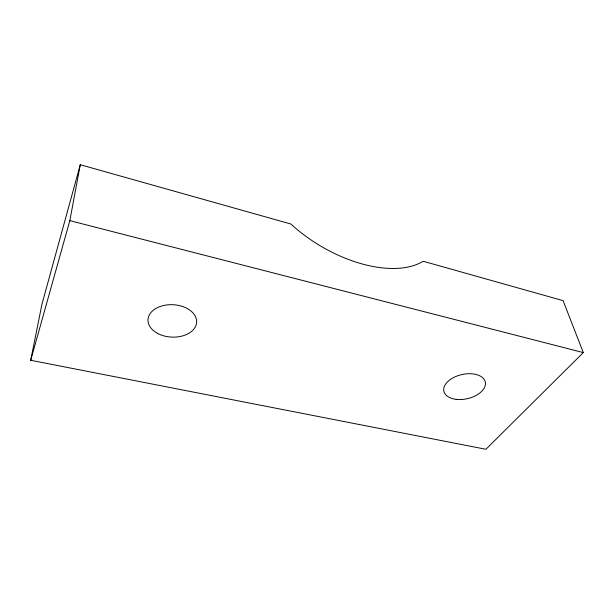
<?xml version="1.0" encoding="UTF-8"?>
<svg xmlns="http://www.w3.org/2000/svg" width="614" height="614" viewBox="0 0 614 614"><rect width="100%" height="100%" fill="white"/><g stroke="black" fill="none" stroke-linecap="round" stroke-linejoin="round"><path stroke-width="0.92" d="M30.7 360.28L69.827 220.641L80.28 164.721L290.882 224.018A100.005 54.116 30.7 0 0 423.169 261.257L563.092 300.645L583.3 352.589L485.92 449.279L30.7 360.28L41.929 304.321L80.28 164.721M69.827 220.641L583.3 352.589M157.637 333.425A24.36 16.21 3 0 0 196.472 323.609A24.36 16.21 3 0 0 162.825 305.695A24.36 16.21 3 0 0 157.637 333.425M456.194 399.353A21.221 12.364 -12.6 0 0 485.321 382.207A21.221 12.364 -12.6 0 0 452.173 378.316A21.221 12.364 -12.6 0 0 456.194 399.353"/></g></svg>
